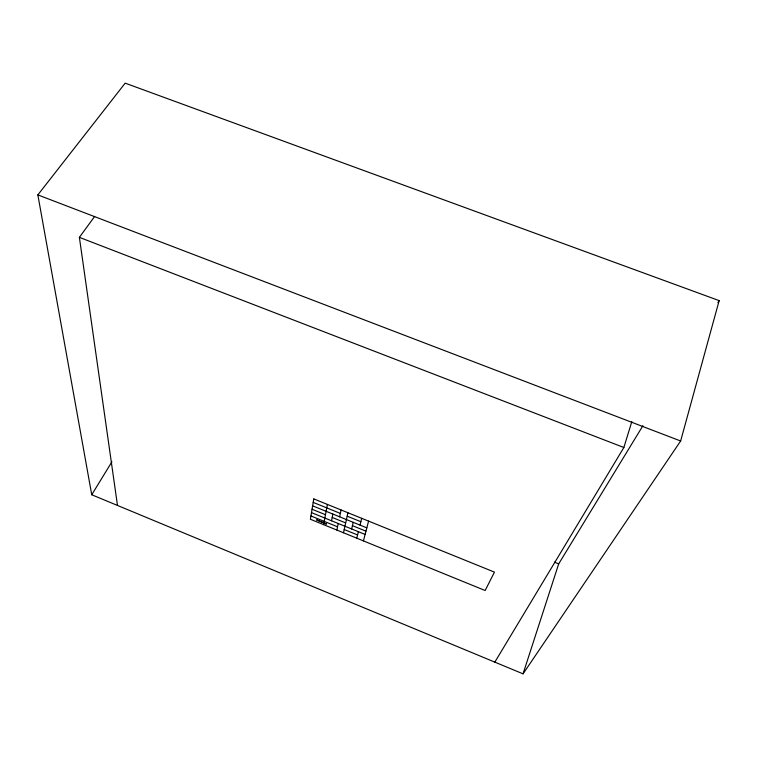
<?xml version="1.0" encoding="UTF-8"?>
<svg xmlns="http://www.w3.org/2000/svg" width="757" height="757" viewBox="0 0 757 757"><rect width="100%" height="100%" fill="white"/><g stroke="black" fill="none" stroke-linecap="round" stroke-linejoin="round"><path stroke-width="1.14" d="M323.599 524.648L323.911 523.021M323.939 522.869L327.412 504.436M331.528 520.778L332.872 514.06M336.837 530.051L338.228 523.503M339.647 516.813L341.095 509.972M343.479 532.758L347.946 512.754M351.655 528.963L353.216 522.321M356.774 538.18L358.373 531.698M360.02 525.084L361.695 518.327M363.436 540.895L368.583 521.119M680.647 441L719.15 300.624L125.179 83.156L37.85 194.899L91.739 494.756L523.049 673.844L680.647 441L37.85 194.899M494.832 662.129L623.863 447.501L631.821 421.611M523.049 673.844L558.694 563.88L642.92 425.699M717.92 302.639L719.15 300.624M91.739 494.756L111.941 461.751M117.486 505.449L79.381 237.357L94.672 216.407M79.381 237.357L623.863 447.501M554.427 562.158L558.694 563.88M313.199 502.393L340.366 513.416M347.179 516.179L360.852 521.724M312.622 505.837L366.833 527.856M312.064 509.253L325.472 514.703M332.2 517.438L345.675 522.917M352.431 525.661L365.962 531.168M311.505 512.631L365.111 534.442M310.947 515.971L337.527 526.796M344.198 529.512L357.569 534.953M313.777 498.901L310.398 519.274L485.152 590.517L494.453 572.122L313.777 498.901M316.71 519.927L326.324 523.995L316.71 519.927"/></g></svg>
